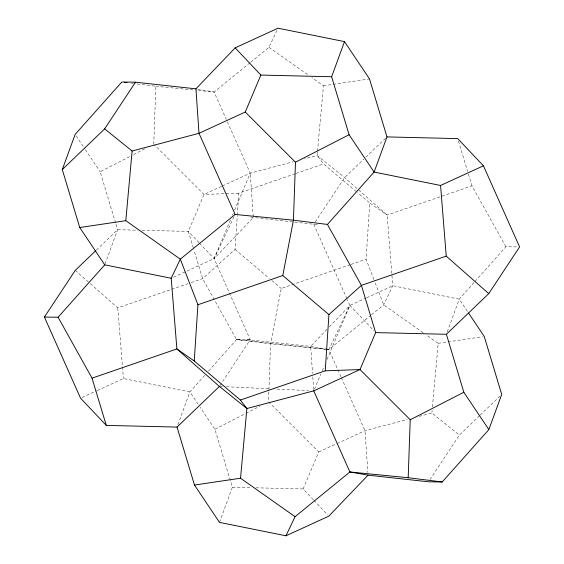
<?xml version="1.0" encoding="UTF-8"?>
<svg xmlns="http://www.w3.org/2000/svg" width="564" height="564" viewBox="0 0 564 564"><rect width="100%" height="100%" fill="white"/><g stroke="black" fill="none" stroke-linecap="round" stroke-linejoin="round"><path stroke-width="0.42" stroke-dasharray="2.82 2.11" d="M153.768 144.243L155.812 86.278L134.013 83.55M191.182 282.571L202.603 278.637L235.075 249.408L237.268 216.019M237.324 215.138L238.762 193.177L295.324 173.691M373.932 279.596L366.071 259.243L369.758 203.012L357.717 192.817M317.44 151.977L317.123 155.467L323.609 163.941L357.047 192.253M317.518 151.11L323.454 85.784L311.977 77.684M479.583 415.689L459.343 435.112L431.876 412.996L432.109 410.388M432.426 406.905L438.2 343.321L426.003 334.713M350.265 264.685L281.224 288.472L270.558 343.814L268.52 401.779L318.752 451.976L303.115 488.939L313.281 499.697M105.038 264.058L117.608 229.71L115.839 223.823M177.914 424.692L189.899 391.945L205.063 374.919M219.495 522.391L232.361 487.24L214.905 429.267L200.192 407.314M447.266 331.9L459.251 299.146L474.416 282.12M230.464 219.911L214.094 258.608L172.746 277.566M232.516 215.074L233.193 213.46M234.561 210.231L250.254 173.148L226.636 120.139M314.43 389.238L320.909 373.925M322.277 370.696L324.321 365.86M327.049 359.409L349.906 305.392L365.789 298.109M250.656 62.216L268.929 47.305L278.038 28.2M234.018 216.802L214.094 258.608L250.233 339.725L221.814 382.773M341.023 376.872L328.854 349.56L349.906 305.392L347.403 299.766M315.213 222.082L344.597 177.575L363.914 159.034M219.889 385.691L221.335 383.506M429.958 479.619L459.343 435.112M208.56 370.992L236.556 339.563L239.975 339.606M475.001 281.464L505.908 246.764L517.879 246.912M326.979 329.355L310.686 346.381L312.548 373.417M329.39 326.831L349.906 305.392L373.883 330.744M96.423 250.042L117.608 229.71L137.827 230.19M365.782 157.243L386.333 137.517M480.211 415.083L499.817 396.266M249.979 62.766L214.108 92.031L195.835 90.226M326.246 349.306L328.854 349.56L370.823 315.332M371.5 314.782L383.682 304.842L392.784 285.736L387.115 215.067L344.597 177.575L317.123 155.467L304.426 158.822M115.585 222.984L100.159 171.738L130.46 156.2M133.569 154.599L145.223 148.628M214.905 429.267L245.206 413.729M245.989 413.334L259.969 406.165M221.546 186.36L203.999 194.439L188.362 231.402L193.706 249.119M222.343 185.993L250.254 173.148L293.421 161.734M318.752 451.976L336.292 443.896M337.089 443.53L365 430.684L407.328 419.489M82.083 397.486L96.634 390.817M97.396 390.464L123.431 378.536L189.899 391.945L198.232 404.388M366.586 297.75L392.784 285.736L459.251 299.146L468.078 312.322M296.156 173.402L323.609 163.941M90.247 283.607L117.763 307.866L187.918 283.699M505.908 246.764L471.962 185.838L387.115 215.067L369.758 203.012M351.097 264.403L366.071 259.243M419.179 416.359L431.876 412.996M323.454 85.784L369.512 78.939M438.2 343.321L482.523 336.729M238.762 193.177L203.999 194.439L154.388 144.863M246.813 339.69L310.686 346.381L327.127 349.257M250.719 217.161L313.767 224.275L318.893 224.331M250.233 339.725L236.556 339.563L202.603 278.637L193.96 249.958M142.036 230.295L188.362 231.402L199.134 242.795M232.361 487.24L250.705 487.684M255.943 487.811L303.115 488.939M219.403 386.425L222.9 386.587M226.39 386.749L270.071 388.8M277.058 389.132L308.508 390.605M155.812 86.278L194.968 90.141M325.379 349.222L270.558 343.814L236.556 339.563L325.372 349.186M326.246 349.278L328.854 349.56M131.398 83.225L133.139 83.444M197.668 89.154L214.108 92.031L226.277 119.335M268.929 47.305L309.107 75.661M423.134 332.689L383.682 304.842L374.249 280.414M235.075 249.408L269.19 278.285M271.862 280.548L281.224 288.472M75.238 270.375L89.627 283.058M199.473 243.154L214.094 258.608L253.314 217.619L250.254 173.148M313.88 500.324L327.642 514.883M76.126 135.875L84.953 149.044M85.446 149.777L100.159 171.738M313.767 224.275L347.043 298.962M341.382 377.676L365 430.684L367.883 472.533M458.483 141.134L467.634 171.498M468.402 174.029L471.962 185.838M117.763 307.866L123.431 378.536M312.787 376.9L313.69 389.985"/><path stroke-width="0.85" d="M235.139 214.44L180.318 259.158L171.209 278.263L176.885 348.933L219.403 386.425L246.877 408.533L313.746 390.852L359.994 369.561L375.638 332.598L361.397 285.363L327.444 224.437L293.442 220.186L235.139 214.44L199 133.315L195.941 88.851L235.16 47.855L260.885 75.061L245.248 112.025L295.48 162.22L293.442 220.186L282.776 275.528L197.929 304.757L194.242 360.988L240.391 400.052L246.877 408.533L240.546 478.216L295.064 516.694L349.892 471.969L408.188 477.722L442.197 481.973L488.854 429.592L501.713 394.447L484.257 336.475L468.571 313.055M408.188 477.722L410.232 419.757L359.994 369.561L325.238 370.823L240.391 400.052M325.238 370.823L328.925 314.592L361.397 285.363L446.237 256.134L488.762 293.625L446.392 334.29L375.638 332.598M197.929 304.757L180.318 259.158L125.8 220.679L132.124 151.004L104.657 128.888L62.287 169.552L79.743 227.525L104.749 264.854L171.209 278.263M62.287 169.552L75.146 134.408L121.803 82.027L135.487 82.196L195.941 88.851M488.762 293.625L519.592 246.933L483.447 165.809L440.569 185.464L374.101 172.055L349.095 134.733L331.639 76.76L344.505 41.609L278.038 28.2L235.16 47.855M344.505 41.609L369.512 78.939L386.967 136.911L374.101 172.055L327.444 224.437M219.403 386.425L177.033 427.089L194.488 485.061L219.495 522.391L285.962 535.8L295.064 516.694M104.657 128.888L135.487 82.196M177.033 427.089L106.286 425.397L80.553 398.191L44.408 317.067L75.238 270.375L95.802 250.642M44.408 317.067L58.092 317.236L104.749 264.854M442.197 481.973L428.513 481.804L368.059 475.149L328.84 516.145L285.962 535.8M295.48 162.22L349.095 134.733M410.232 419.757L463.841 392.262L446.392 334.29M245.248 112.025L199 133.315L132.124 151.004M58.092 317.236L92.038 378.162L176.885 348.933L194.242 360.988M79.743 227.525L125.8 220.679M194.488 485.061L240.546 478.216M260.885 75.061L331.639 76.76M386.967 136.911L457.714 138.603L483.447 165.809M124.418 82.351L127.034 82.682M368.059 475.149L349.892 471.969L313.746 390.852M282.776 275.528L328.925 314.592M463.841 392.262L488.854 429.592M92.038 378.162L106.286 425.397M440.569 185.464L446.237 256.134"/></g></svg>
